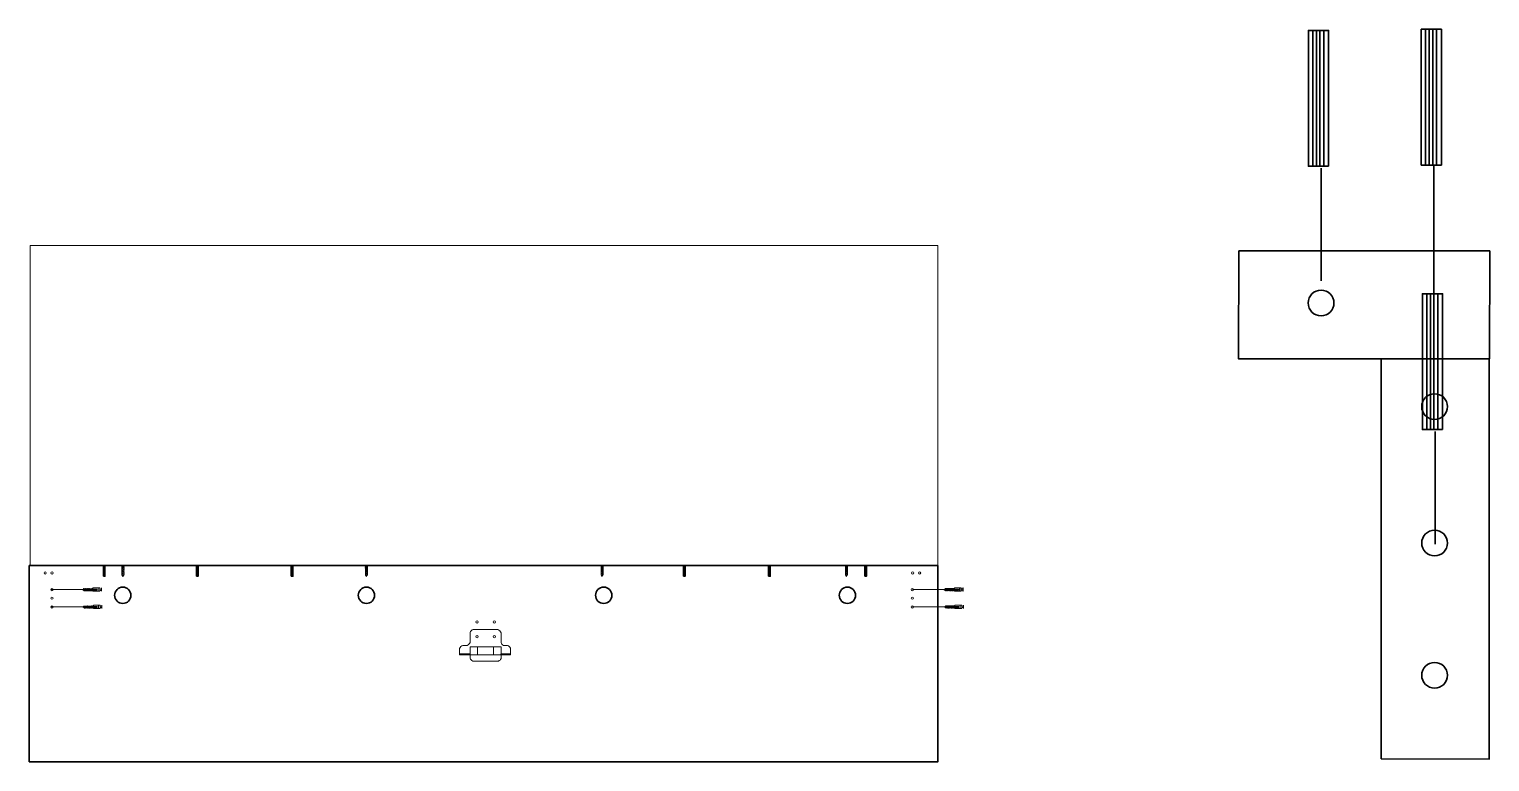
# Model space of a CAD drawing. Header units: millimetres. Extents: x -65822 to 124962, y -17646 to 50330.
# Drawn here: x 5675 to 8504, y 15789 to 17208 of the extents above; entities that cross this region are included whole.
import ezdxf

# ---------------------------------------------------------------- set-up
doc = ezdxf.new("R2010")
doc.units = ezdxf.units.MM
doc.header["$MEASUREMENT"] = 0
doc.layers.add('Arredi', color=1, linetype='Continuous', lineweight=30)
doc.layers.add('Dettagli', color=210, linetype='Continuous', lineweight=20)

msp = doc.modelspace()

# ---------------------------------------------------------------- linework, layer by layer
at = {"layer": 'Arredi', "color": 0}
for p, q in [((8152.328, 17205.943), (8152.328, 16942.631)), ((8160.875, 17205.943), (8160.875, 16942.631)), ((8168.023, 17205.943), (8168.023, 16942.631)), ((8174.707, 17205.943), (8174.707, 16942.631)), ((8182.006, 17205.943), (8182.006, 16942.631)), ((8191.378, 17205.943), (8191.378, 16942.631)), ((8370.826, 17208.229), (8370.826, 16944.917)), ((8379.373, 17208.229), (8379.373, 16944.917)), ((8386.522, 17208.229), (8386.522, 16944.917)), ((8393.205, 17208.229), (8393.205, 16944.917)), ((8400.504, 17208.229), (8400.504, 16944.917)), ((8409.876, 17208.229), (8409.876, 16944.917)), ((8395.363, 16944.917), (8395.363, 16647.024)), ((8176.864, 16939.183), (8176.864, 16720.608)), ((8017.166, 16569.638), (8017.887, 16778.862)), ((8373.222, 16695.868), (8373.222, 16432.556)), ((8381.769, 16695.868), (8381.769, 16432.556)), ((8388.917, 16695.868), (8388.917, 16432.556)), ((8395.601, 16695.868), (8395.601, 16432.556)), ((8402.9, 16695.868), (8402.9, 16432.556)), ((8412.272, 16695.868), (8412.272, 16432.556)), ((8397.758, 16429.108), (8397.758, 16210.533)), ((5818.461, 16168.99), (5818.461, 16148.501)), ((5819.19, 16168.99), (5819.19, 16148.501)), ((5819.758, 16168.99), (5819.758, 16148.501)), ((5820.278, 16168.99), (5820.278, 16148.501)), ((5820.835, 16168.99), (5820.835, 16148.501)), ((5821.5, 16168.99), (5821.5, 16148.501)), ((5999.041, 16168.99), (5999.041, 16148.501)), ((5999.77, 16168.99), (5999.77, 16148.501)), ((6000.338, 16168.99), (6000.338, 16148.501)), ((6000.858, 16168.99), (6000.858, 16148.501)), ((6001.414, 16168.99), (6001.414, 16148.501)), ((6002.079, 16168.99), (6002.079, 16148.501)), ((6182.487, 16168.99), (6182.487, 16148.501)), ((6183.216, 16168.99), (6183.216, 16148.501)), ((6183.784, 16168.99), (6183.784, 16148.501)), ((6184.304, 16168.99), (6184.304, 16148.501)), ((6184.86, 16168.99), (6184.86, 16148.501)), ((6185.525, 16168.99), (6185.525, 16148.501)), ((6942.117, 16168.99), (6942.117, 16148.501)), ((6942.846, 16168.99), (6942.846, 16148.501)), ((6943.414, 16168.99), (6943.414, 16148.501)), ((6943.934, 16168.99), (6943.934, 16148.501)), ((6944.491, 16168.99), (6944.491, 16148.501)), ((6945.156, 16168.99), (6945.156, 16148.501)), ((7106.932, 16168.99), (7106.932, 16148.501)), ((7107.661, 16168.99), (7107.661, 16148.501)), ((7108.229, 16168.99), (7108.229, 16148.501)), ((7108.749, 16168.99), (7108.749, 16148.501)), ((7109.306, 16168.99), (7109.306, 16148.501)), ((7109.971, 16168.99), (7109.971, 16148.501)), ((7293.232, 16168.99), (7293.232, 16148.501)), ((7293.961, 16168.99), (7293.961, 16148.501)), ((7294.529, 16168.99), (7294.529, 16148.501)), ((7295.049, 16168.99), (7295.049, 16148.501)), ((7295.605, 16168.99), (7295.605, 16148.501)), ((7296.271, 16168.99), (7296.271, 16148.501))]:
    msp.add_line(p, q, dxfattribs=at)
for points in [[(8191.378, 16942.631), (8191.378, 17205.943), (8152.328, 17205.943), (8152.328, 16942.631)], [(8409.876, 16944.917), (8409.876, 17208.229), (8370.826, 17208.229), (8370.826, 16944.917)], [(8017.887, 16778.862), (8503.651, 16778.862), (8502.931, 16569.638), (8017.166, 16569.638)], [(8412.272, 16432.556), (8412.272, 16695.868), (8373.222, 16695.868), (8373.222, 16432.556)], [(8502.708, 16568.901), (8502.708, 15794.089), (8293.484, 15794.81), (8293.484, 16569.621)], [(5674.882, 16168.99), (7434.882, 16168.99), (7434.882, 15788.99), (5674.882, 15788.99)], [(5818.461, 16148.501), (5818.461, 16168.99), (5821.5, 16168.99), (5821.5, 16148.501)], [(5999.041, 16148.501), (5999.041, 16168.99), (6002.079, 16168.99), (6002.079, 16148.501)], [(6182.487, 16148.501), (6182.487, 16168.99), (6185.525, 16168.99), (6185.525, 16148.501)], [(6942.117, 16148.501), (6942.117, 16168.99), (6945.156, 16168.99), (6945.156, 16148.501)], [(7106.932, 16148.501), (7106.932, 16168.99), (7109.971, 16168.99), (7109.971, 16148.501)], [(7293.232, 16148.501), (7293.232, 16168.99), (7296.271, 16168.99), (7296.271, 16148.501)]]:
    msp.add_lwpolyline(points, close=True, dxfattribs=at)
for centre, radius in [((8176.864, 16677.813), 24.942), ((8396.775, 16477.011), 24.942), ((8396.775, 16212.806), 24.942), ((5856.124, 16111.52), 15.787), ((6328.078, 16111.52), 15.787), ((6787.61, 16111.52), 15.787), ((7259.564, 16111.52), 15.787), ((8396.775, 15956.528), 24.942)]:
    msp.add_circle(centre, radius, dxfattribs=at)
at = {"layer": 'Dettagli', "color": 0, "linetype": 'Continuous'}
for p, q in [((5854.203, 16166.309), (5854.203, 16166.755)), ((5854.203, 16164.026), (5854.203, 16164.458)), ((5854.203, 16161.901), (5854.203, 16162.332)), ((5854.203, 16159.468), (5854.203, 16159.904)), ((5854.203, 16157.334), (5854.203, 16157.75)), ((5854.203, 16154.894), (5854.203, 16155.314)), ((5854.203, 16152.837), (5854.203, 16153.239)), ((5858.51, 16167.841), (5858.51, 16168.369)), ((5858.51, 16165.184), (5858.51, 16165.872)), ((5858.51, 16163.037), (5858.51, 16163.722)), ((5858.51, 16160.721), (5858.51, 16161.419)), ((5858.51, 16158.094), (5858.51, 16158.743)), ((5858.51, 16155.762), (5858.51, 16156.421)), ((5858.51, 16153.319), (5858.51, 16153.945)), ((6325.679, 16166.309), (6325.679, 16166.755)), ((6325.679, 16164.026), (6325.679, 16164.458)), ((6325.679, 16161.901), (6325.679, 16162.332)), ((6325.679, 16159.468), (6325.679, 16159.904)), ((6325.679, 16157.334), (6325.679, 16157.75)), ((6325.679, 16154.894), (6325.679, 16155.314)), ((6325.679, 16152.837), (6325.679, 16153.239)), ((6329.987, 16167.841), (6329.987, 16168.369)), ((6329.987, 16165.184), (6329.987, 16165.872)), ((6329.987, 16163.037), (6329.987, 16163.722)), ((6329.987, 16160.721), (6329.987, 16161.419)), ((6329.987, 16158.094), (6329.987, 16158.743)), ((6329.987, 16155.762), (6329.987, 16156.421)), ((6329.987, 16153.319), (6329.987, 16153.945)), ((6782.405, 16166.309), (6782.405, 16166.755)), ((6782.405, 16164.026), (6782.405, 16164.458)), ((6782.405, 16161.901), (6782.405, 16162.332)), ((6782.405, 16159.468), (6782.405, 16159.904)), ((6782.405, 16157.334), (6782.405, 16157.75)), ((6782.405, 16154.894), (6782.405, 16155.314)), ((6782.405, 16152.837), (6782.405, 16153.239)), ((6786.713, 16167.841), (6786.713, 16168.369)), ((6786.713, 16165.184), (6786.713, 16165.872)), ((6786.713, 16163.037), (6786.713, 16163.722)), ((6786.713, 16160.721), (6786.713, 16161.419)), ((6786.713, 16158.094), (6786.713, 16158.743)), ((6786.713, 16155.762), (6786.713, 16156.421)), ((6786.713, 16153.319), (6786.713, 16153.945)), ((7255.647, 16166.309), (7255.647, 16166.755)), ((7255.647, 16164.026), (7255.647, 16164.458)), ((7255.647, 16161.901), (7255.647, 16162.332)), ((7255.647, 16159.468), (7255.647, 16159.904)), ((7255.647, 16157.334), (7255.647, 16157.75)), ((7255.647, 16154.894), (7255.647, 16155.314)), ((7255.647, 16152.837), (7255.647, 16153.239)), ((7259.954, 16167.841), (7259.954, 16168.369)), ((7259.954, 16165.184), (7259.954, 16165.872)), ((7259.954, 16163.037), (7259.954, 16163.722)), ((7259.954, 16160.721), (7259.954, 16161.419)), ((7259.954, 16158.094), (7259.954, 16158.743)), ((7259.954, 16155.762), (7259.954, 16156.421)), ((7259.954, 16153.319), (7259.954, 16153.945)), ((7260.344, 16168.369), (7260.344, 16168.369)), ((5780.271, 16124.577), (5780.679, 16124.577)), ((5781.192, 16124.349), (5780.534, 16124.001)), ((5782.718, 16124.577), (5783.12, 16124.577)), ((5784.775, 16124.577), (5785.196, 16124.577)), ((5787.215, 16124.577), (5787.631, 16124.577)), ((5789.349, 16124.577), (5789.785, 16124.577)), ((5791.782, 16124.577), (5792.213, 16124.577)), ((5793.907, 16124.577), (5794.34, 16124.577)), ((5796.19, 16124.577), (5796.636, 16124.577)), ((5854.203, 16150.39), (5854.203, 16150.798)), ((5854.432, 16151.311), (5854.779, 16150.653)), ((5855.036, 16150.165), (5856.23, 16147.904)), ((5856.23, 16147.904), (5857.85, 16150.577)), ((5858.51, 16150.977), (5858.51, 16151.611)), ((6325.679, 16150.39), (6325.679, 16150.798)), ((6325.908, 16151.311), (6326.255, 16150.653)), ((6326.513, 16150.165), (6327.706, 16147.904)), ((6327.706, 16147.904), (6329.326, 16150.577)), ((6329.987, 16150.977), (6329.987, 16151.611)), ((6782.405, 16150.39), (6782.405, 16150.798)), ((6782.634, 16151.311), (6782.981, 16150.653)), ((6783.239, 16150.165), (6784.432, 16147.904)), ((6784.432, 16147.904), (6786.052, 16150.577)), ((6786.713, 16150.977), (6786.713, 16151.611)), ((7255.647, 16150.39), (7255.647, 16150.798)), ((7255.875, 16151.311), (7256.223, 16150.653)), ((7256.48, 16150.165), (7257.674, 16147.904)), ((7257.674, 16147.904), (7259.294, 16150.577)), ((7259.954, 16150.977), (7259.954, 16151.611)), ((7448.936, 16124.667), (7449.344, 16124.667)), ((7449.856, 16124.438), (7449.199, 16124.091)), ((7451.382, 16124.667), (7451.785, 16124.667)), ((7453.44, 16124.667), (7453.86, 16124.667)), ((7455.88, 16124.667), (7456.296, 16124.667)), ((7458.014, 16124.667), (7458.45, 16124.667)), ((7460.447, 16124.667), (7460.878, 16124.667)), ((7462.572, 16124.667), (7463.004, 16124.667)), ((7464.854, 16124.667), (7465.3, 16124.667)), ((5780.046, 16123.744), (5777.785, 16122.55)), ((5777.785, 16122.55), (5780.458, 16120.93)), ((5780.858, 16120.27), (5781.492, 16120.27)), ((5783.2, 16120.27), (5783.827, 16120.27)), ((5785.643, 16120.27), (5786.302, 16120.27)), ((5787.976, 16120.27), (5788.624, 16120.27)), ((5790.602, 16120.27), (5791.3, 16120.27)), ((5792.918, 16120.27), (5793.604, 16120.27)), ((5795.065, 16120.27), (5795.753, 16120.27)), ((5797.722, 16120.27), (5798.25, 16120.27)), ((5798.25, 16119.88), (5798.25, 16119.88)), ((7448.711, 16123.834), (7446.45, 16122.64)), ((7446.45, 16122.64), (7449.123, 16121.02)), ((7449.522, 16120.36), (7450.157, 16120.36)), ((7451.865, 16120.36), (7452.491, 16120.36)), ((7454.308, 16120.36), (7454.966, 16120.36)), ((7456.64, 16120.36), (7457.289, 16120.36)), ((7459.267, 16120.36), (7459.965, 16120.36)), ((7461.583, 16120.36), (7462.268, 16120.36)), ((7463.73, 16120.36), (7464.418, 16120.36)), ((7466.387, 16120.36), (7466.915, 16120.36)), ((7466.915, 16119.97), (7466.914, 16119.97)), ((5780.91, 16090.198), (5778.649, 16089.004)), ((5778.649, 16089.004), (5781.322, 16087.384)), ((5781.135, 16091.031), (5781.543, 16091.031)), ((5782.056, 16090.802), (5781.398, 16090.455)), ((5781.722, 16086.724), (5782.356, 16086.724)), ((5783.582, 16091.031), (5783.984, 16091.031)), ((5784.064, 16086.724), (5784.69, 16086.724)), ((5785.639, 16091.031), (5786.059, 16091.031)), ((5786.507, 16086.724), (5787.166, 16086.724)), ((5788.079, 16091.031), (5788.495, 16091.031)), ((5788.839, 16086.724), (5789.488, 16086.724)), ((5790.213, 16091.031), (5790.649, 16091.031)), ((5791.466, 16086.724), (5792.164, 16086.724)), ((5792.646, 16091.031), (5793.077, 16091.031)), ((5793.782, 16086.724), (5794.467, 16086.724)), ((5794.771, 16091.031), (5795.203, 16091.031)), ((5795.929, 16086.724), (5796.617, 16086.724)), ((5797.054, 16091.031), (5797.5, 16091.031)), ((5798.586, 16086.724), (5799.114, 16086.724)), ((5799.114, 16086.334), (5799.114, 16086.334)), ((7449.575, 16090.288), (7447.314, 16089.094)), ((7447.314, 16089.094), (7449.987, 16087.474)), ((7449.8, 16091.121), (7450.207, 16091.121)), ((7450.72, 16090.892), (7450.063, 16090.545)), ((7450.386, 16086.814), (7451.021, 16086.814)), ((7452.246, 16091.121), (7452.649, 16091.121)), ((7452.729, 16086.814), (7453.355, 16086.814)), ((7454.304, 16091.121), (7454.724, 16091.121)), ((7455.172, 16086.814), (7455.83, 16086.814)), ((7456.744, 16091.121), (7457.159, 16091.121)), ((7457.504, 16086.814), (7458.153, 16086.814)), ((7458.878, 16091.121), (7459.314, 16091.121)), ((7460.131, 16086.814), (7460.829, 16086.814)), ((7461.31, 16091.121), (7461.742, 16091.121)), ((7462.447, 16086.814), (7463.132, 16086.814)), ((7463.436, 16091.121), (7463.868, 16091.121)), ((7464.594, 16086.814), (7465.281, 16086.814)), ((7465.718, 16091.121), (7466.164, 16091.121)), ((7467.251, 16086.814), (7467.779, 16086.814)), ((7467.779, 16086.424), (7467.778, 16086.424))]:
    msp.add_line(p, q, dxfattribs=at)
at = {"layer": 'Dettagli', "color": 0}
for p, q in [((5716.689, 16122.528), (5777.785, 16122.55)), ((7385.354, 16122.618), (7446.45, 16122.64)), ((5716.689, 16088.982), (5778.649, 16089.004)), ((7385.354, 16089.071), (7447.314, 16089.094))]:
    msp.add_line(p, q, dxfattribs=at)
for points in [[(5677.023, 16788.99), (5677.023, 16168.99), (7434.882, 16168.99), (7434.882, 16788.99)], [(6528.642, 15996.215), (6528.642, 16011.699), (6588.643, 16011.699), (6588.643, 15996.215)], [(6528.642, 15996.215), (6528.642, 16011.699), (6542.894, 16011.699), (6542.894, 15996.215)], [(6574.391, 15996.018), (6574.391, 16011.502), (6588.643, 16011.502), (6588.643, 15996.018)], [(6508.404, 15996.215), (6508.404, 15997.968), (6528.642, 15997.968), (6528.642, 15996.215)], [(6588.556, 15996.188), (6588.556, 15997.941), (6606.966, 15997.968), (6606.966, 15996.215)]]:
    msp.add_lwpolyline(points, close=True, dxfattribs=at)
at = {"layer": 'Dettagli', "color": 0, "linetype": 'Continuous'}
for points in [[(5854.432, 16166.729), (5854.432, 16168.369), (5858.294, 16168.369), (5858.294, 16168.304)], [(5854.432, 16164.418), (5854.432, 16166.273)], [(5854.432, 16162.291), (5854.432, 16163.975)], [(5854.432, 16159.868), (5854.432, 16161.849)], [(5854.432, 16157.691), (5854.432, 16159.421)], [(5854.432, 16155.261), (5854.432, 16157.265)], [(5854.432, 16153.167), (5854.432, 16154.83)], [(5854.432, 16151.311), (5854.432, 16152.752)], [(5858.294, 16167.606), (5858.294, 16165.65)], [(5858.294, 16164.988), (5858.294, 16163.503)], [(5858.294, 16162.843), (5858.294, 16161.186)], [(5858.294, 16160.516), (5858.294, 16158.562)], [(5858.294, 16157.933), (5858.294, 16156.229)], [(5858.294, 16155.592), (5858.294, 16153.789)], [(5858.294, 16153.179), (5858.294, 16151.445)], [(6325.908, 16166.729), (6325.908, 16168.369), (6329.771, 16168.369), (6329.771, 16168.304)], [(6325.908, 16164.418), (6325.908, 16166.273)], [(6325.908, 16162.291), (6325.908, 16163.975)], [(6325.908, 16159.868), (6325.908, 16161.849)], [(6325.908, 16157.691), (6325.908, 16159.421)], [(6325.908, 16155.261), (6325.908, 16157.265)], [(6325.908, 16153.167), (6325.908, 16154.83)], [(6325.908, 16151.311), (6325.908, 16152.752)], [(6329.771, 16167.606), (6329.771, 16165.65)], [(6329.771, 16164.988), (6329.771, 16163.503)], [(6329.771, 16162.843), (6329.771, 16161.186)], [(6329.771, 16160.516), (6329.771, 16158.562)], [(6329.771, 16157.933), (6329.771, 16156.229)], [(6329.771, 16155.592), (6329.771, 16153.789)], [(6329.771, 16153.179), (6329.771, 16151.445)], [(6782.634, 16166.729), (6782.634, 16168.369), (6786.497, 16168.369), (6786.497, 16168.304)], [(6782.634, 16164.418), (6782.634, 16166.273)], [(6782.634, 16162.291), (6782.634, 16163.975)], [(6782.634, 16159.868), (6782.634, 16161.849)], [(6782.634, 16157.691), (6782.634, 16159.421)], [(6782.634, 16155.261), (6782.634, 16157.265)], [(6782.634, 16153.167), (6782.634, 16154.83)], [(6782.634, 16151.311), (6782.634, 16152.752)], [(6786.497, 16167.606), (6786.497, 16165.65)], [(6786.497, 16164.988), (6786.497, 16163.503)], [(6786.497, 16162.843), (6786.497, 16161.186)], [(6786.497, 16160.516), (6786.497, 16158.562)], [(6786.497, 16157.933), (6786.497, 16156.229)], [(6786.497, 16155.592), (6786.497, 16153.789)], [(6786.497, 16153.179), (6786.497, 16151.445)], [(7255.875, 16166.729), (7255.875, 16168.369), (7259.738, 16168.369), (7259.738, 16168.304)], [(7255.875, 16164.418), (7255.875, 16166.273)], [(7255.875, 16162.291), (7255.875, 16163.975)], [(7255.875, 16159.868), (7255.875, 16161.849)], [(7255.875, 16157.691), (7255.875, 16159.421)], [(7255.875, 16155.261), (7255.875, 16157.265)], [(7255.875, 16153.167), (7255.875, 16154.83)], [(7255.875, 16151.311), (7255.875, 16152.752)], [(7259.738, 16167.606), (7259.738, 16165.65)], [(7259.738, 16164.988), (7259.738, 16163.503)], [(7259.738, 16162.843), (7259.738, 16161.186)], [(7259.738, 16160.516), (7259.738, 16158.562)], [(7259.738, 16157.933), (7259.738, 16156.229)], [(7259.738, 16155.592), (7259.738, 16153.789)], [(7259.738, 16153.179), (7259.738, 16151.445)], [(5781.192, 16124.349), (5782.633, 16124.349)], [(5783.048, 16124.349), (5784.711, 16124.349)], [(5785.142, 16124.349), (5787.146, 16124.349)], [(5787.573, 16124.349), (5789.302, 16124.349)], [(5789.749, 16124.349), (5791.73, 16124.349)], [(5792.172, 16124.349), (5793.856, 16124.349)], [(5794.299, 16124.349), (5796.154, 16124.349)], [(5796.611, 16124.349), (5798.25, 16124.349), (5798.25, 16120.486), (5798.185, 16120.486)], [(5807.3, 16119.445), (5798.25, 16119.445), (5798.25, 16125.704), (5807.3, 16125.704)], [(5807.553, 16125.704), (5811.445, 16125.704), (5811.445, 16119.445), (5807.553, 16119.445)], [(7449.856, 16124.438), (7451.298, 16124.438)], [(7451.712, 16124.438), (7453.375, 16124.438)], [(7453.807, 16124.438), (7455.81, 16124.438)], [(7456.237, 16124.438), (7457.967, 16124.438)], [(7458.414, 16124.438), (7460.395, 16124.438)], [(7460.837, 16124.438), (7462.521, 16124.438)], [(7462.964, 16124.438), (7464.819, 16124.438)], [(7465.275, 16124.438), (7466.915, 16124.438), (7466.915, 16120.575), (7466.85, 16120.575)], [(7475.965, 16119.534), (7466.915, 16119.534), (7466.915, 16125.794), (7475.965, 16125.794)], [(7476.217, 16125.794), (7480.11, 16125.794), (7480.11, 16119.534), (7476.217, 16119.534)], [(5783.061, 16120.486), (5781.327, 16120.486)], [(5785.473, 16120.486), (5783.67, 16120.486)], [(5787.814, 16120.486), (5786.111, 16120.486)], [(5790.397, 16120.486), (5788.443, 16120.486)], [(5792.724, 16120.486), (5791.067, 16120.486)], [(5794.869, 16120.486), (5793.384, 16120.486)], [(5797.487, 16120.486), (5795.531, 16120.486)], [(7451.725, 16120.575), (7449.991, 16120.575)], [(7454.138, 16120.575), (7452.334, 16120.575)], [(7456.479, 16120.575), (7454.775, 16120.575)], [(7459.061, 16120.575), (7457.108, 16120.575)], [(7461.389, 16120.575), (7459.732, 16120.575)], [(7463.534, 16120.575), (7462.049, 16120.575)], [(7466.152, 16120.575), (7464.196, 16120.575)], [(5782.056, 16090.802), (5783.497, 16090.802)], [(5783.924, 16086.94), (5782.19, 16086.94)], [(5783.912, 16090.802), (5785.575, 16090.802)], [(5786.337, 16086.94), (5784.533, 16086.94)], [(5786.006, 16090.802), (5788.01, 16090.802)], [(5788.678, 16086.94), (5786.974, 16086.94)], [(5788.436, 16090.802), (5790.166, 16090.802)], [(5791.261, 16086.94), (5789.307, 16086.94)], [(5790.613, 16090.802), (5792.594, 16090.802)], [(5793.588, 16086.94), (5791.931, 16086.94)], [(5793.036, 16090.802), (5794.72, 16090.802)], [(5795.733, 16086.94), (5794.248, 16086.94)], [(5795.163, 16090.802), (5797.018, 16090.802)], [(5798.351, 16086.94), (5796.395, 16086.94)], [(5797.474, 16090.802), (5799.114, 16090.802), (5799.114, 16086.94), (5799.049, 16086.94)], [(5808.164, 16085.898), (5799.114, 16085.898), (5799.114, 16092.158), (5808.164, 16092.158)], [(5808.416, 16092.158), (5812.309, 16092.158), (5812.309, 16085.898), (5808.416, 16085.898)], [(7450.72, 16090.892), (7452.162, 16090.892)], [(7452.589, 16087.029), (7450.855, 16087.029)], [(7452.576, 16090.892), (7454.239, 16090.892)], [(7455.001, 16087.029), (7453.198, 16087.029)], [(7454.671, 16090.892), (7456.674, 16090.892)], [(7457.343, 16087.029), (7455.639, 16087.029)], [(7457.101, 16090.892), (7458.831, 16090.892)], [(7459.925, 16087.029), (7457.972, 16087.029)], [(7459.277, 16090.892), (7461.258, 16090.892)], [(7462.252, 16087.029), (7460.596, 16087.029)], [(7461.701, 16090.892), (7463.385, 16090.892)], [(7464.398, 16087.029), (7462.912, 16087.029)], [(7463.828, 16090.892), (7465.683, 16090.892)], [(7467.016, 16087.029), (7465.059, 16087.029)], [(7466.139, 16090.892), (7467.779, 16090.892), (7467.779, 16087.029), (7467.714, 16087.029)], [(7476.829, 16085.988), (7467.779, 16085.988), (7467.779, 16092.248), (7476.829, 16092.248)], [(7477.081, 16092.248), (7480.973, 16092.248), (7480.973, 16085.988), (7477.081, 16085.988)]]:
    msp.add_lwpolyline(points, dxfattribs=at)
for points in [[(5808.25, 16125.704), (5808.25, 16119.445), (5808.522, 16119.445), (5808.522, 16125.704)], [(5814.647, 16125.704), (5814.647, 16119.445), (5814.882, 16119.445), (5814.882, 16125.704)], [(7476.915, 16125.794), (7476.915, 16119.534), (7477.187, 16119.534), (7477.187, 16125.794)], [(7483.312, 16125.794), (7483.312, 16119.534), (7483.547, 16119.534), (7483.547, 16125.794)], [(5798.25, 16123.392), (5798.25, 16121.418), (5805.936, 16121.418), (5805.936, 16123.392)], [(5811.445, 16121.151), (5811.445, 16123.736), (5814.647, 16123.736), (5814.647, 16121.151)], [(7466.915, 16123.482), (7466.915, 16121.507), (7474.6, 16121.507), (7474.6, 16123.482)], [(7480.11, 16121.24), (7480.11, 16123.826), (7483.312, 16123.826), (7483.312, 16121.24)], [(5799.114, 16089.846), (5799.114, 16087.872), (5806.799, 16087.872), (5806.799, 16089.846)], [(5809.114, 16092.158), (5809.114, 16085.898), (5809.386, 16085.898), (5809.386, 16092.158)], [(5812.309, 16087.604), (5812.309, 16090.19), (5815.511, 16090.19), (5815.511, 16087.604)], [(5815.511, 16092.158), (5815.511, 16085.898), (5815.746, 16085.898), (5815.746, 16092.158)], [(7467.779, 16089.936), (7467.779, 16087.961), (7475.464, 16087.961), (7475.464, 16089.936)], [(7477.778, 16092.248), (7477.778, 16085.988), (7478.051, 16085.988), (7478.051, 16092.248)], [(7480.973, 16087.694), (7480.973, 16090.28), (7484.176, 16090.28), (7484.176, 16087.694)], [(7484.176, 16092.248), (7484.176, 16085.988), (7484.411, 16085.988), (7484.411, 16092.248)]]:
    msp.add_lwpolyline(points, close=True, dxfattribs=at)
at = {"layer": 'Dettagli', "color": 0}
for points in [[(6528.642, 16039.348), (6528.642, 16019.93)], [(6582.543, 16045.207), (6534.609, 16045.207)], [(6523.277, 16014.554), (6514.945, 16014.554)], [(6588.643, 16020.034), (6588.643, 16038.896)], [(6601.345, 16014.554), (6593.385, 16014.574)], [(6508.404, 16008.593), (6508.404, 15996.215), (6606.966, 15996.215), (6606.966, 16009.317)], [(6528.642, 15996.215), (6528.642, 15989.693)], [(6533.759, 15984.139), (6583.811, 15984.139)], [(6588.643, 15988.931), (6588.643, 15996.215)]]:
    msp.add_lwpolyline(points, dxfattribs=at)
for centre in [(5705.792, 16154.929), (5719.115, 16154.929), (7385.856, 16154.929), (7399.179, 16154.929), (5718.922, 16122.529), (7385.512, 16122.529), (5718.922, 16105.995), (7385.512, 16105.995), (5718.922, 16088.983), (7385.512, 16088.983), (6542.358, 16059.935), (6575.904, 16059.935), (6542.358, 16031.21), (6575.904, 16031.21)]:
    msp.add_circle(centre, 2.233, dxfattribs=at)
at = {"layer": 'Dettagli', "color": 0, "linetype": 'Continuous'}
for centre, start, end in [((5854.818, 16171.306), 262.29562, 320.25391), ((5855.021, 16170.827), 259.731763, 319.437145), ((5855.111, 16168.96), 258.59175, 317.744307), ((5855.314, 16168.482), 255.995783, 314.103487), ((5855.129, 16166.83), 258.361488, 317.409854), ((5855.332, 16166.352), 255.763133, 313.790117), ((5855.034, 16164.421), 259.568168, 319.190284), ((5855.237, 16163.942), 256.98181, 315.454157), ((5855.452, 16162.169), 254.21762, 311.756437), ((5855.655, 16161.691), 251.567988, 308.445553), ((5855.357, 16159.759), 255.444744, 313.364423), ((5855.56, 16159.281), 252.811975, 309.974111), ((5855.703, 16157.58), 250.936067, 307.685501), ((5855.906, 16157.102), 248.233937, 304.550471), ((6326.295, 16171.306), 262.29562, 320.25391), ((6326.498, 16170.827), 259.731763, 319.437145), ((6326.587, 16168.96), 258.59175, 317.744307), ((6326.79, 16168.482), 255.995783, 314.103487), ((6326.606, 16166.83), 258.361488, 317.409854), ((6326.809, 16166.352), 255.763133, 313.790117), ((6326.511, 16164.421), 259.568168, 319.190284), ((6326.714, 16163.942), 256.98181, 315.454157), ((6326.928, 16162.169), 254.21762, 311.756437), ((6327.131, 16161.691), 251.567988, 308.445553), ((6326.833, 16159.759), 255.444744, 313.364423), ((6327.036, 16159.281), 252.811975, 309.974111), ((6327.179, 16157.58), 250.936067, 307.685501), ((6327.382, 16157.102), 248.233937, 304.550471), ((6783.021, 16171.306), 262.29562, 320.25391), ((6783.224, 16170.827), 259.731763, 319.437145), ((6783.313, 16168.96), 258.59175, 317.744307), ((6783.516, 16168.482), 255.995783, 314.103487), ((6783.332, 16166.83), 258.361488, 317.409854), ((6783.534, 16166.352), 255.763133, 313.790117), ((6783.237, 16164.421), 259.568168, 319.190284), ((6783.44, 16163.942), 256.98181, 315.454157), ((6783.654, 16162.169), 254.21762, 311.756437), ((6783.857, 16161.691), 251.567988, 308.445553), ((6783.559, 16159.759), 255.444744, 313.364423), ((6783.762, 16159.281), 252.811975, 309.974111), ((6783.905, 16157.58), 250.936067, 307.685501), ((6784.108, 16157.102), 248.233937, 304.550471), ((7256.262, 16171.306), 262.29562, 320.25391), ((7256.465, 16170.827), 259.731763, 319.437145), ((7256.555, 16168.96), 258.59175, 317.744307), ((7256.758, 16168.482), 255.995783, 314.103487), ((7256.573, 16166.83), 258.361488, 317.409854), ((7256.776, 16166.352), 255.763133, 313.790117), ((7256.478, 16164.421), 259.568168, 319.190284), ((7256.681, 16163.942), 256.98181, 315.454157), ((7256.896, 16162.169), 254.21762, 311.756437), ((7257.099, 16161.691), 251.567988, 308.445553), ((7256.801, 16159.759), 255.444744, 313.364423), ((7257.004, 16159.281), 252.811975, 309.974111), ((7257.147, 16157.58), 250.936067, 307.685501), ((7257.349, 16157.102), 248.233937, 304.550471), ((5784.573, 16122.969), 159.503689, 216.001238), ((5785.051, 16123.172), 162.184537, 219.197652), ((5786.983, 16122.875), 158.233937, 214.550471), ((5787.461, 16123.077), 160.936067, 217.685501), ((5789.163, 16123.22), 162.811975, 219.974111), ((5789.641, 16123.423), 165.444744, 223.364423), ((5791.572, 16123.125), 161.567988, 218.445553), ((5792.05, 16123.328), 164.21762, 221.756437), ((5793.824, 16123.543), 166.98181, 225.454157), ((5794.302, 16123.746), 169.568168, 229.190284), ((5796.233, 16123.448), 165.763133, 223.790117), ((5796.711, 16123.651), 168.361488, 227.409854), ((5798.363, 16123.466), 165.995783, 224.103487), ((5798.841, 16123.669), 168.59175, 227.744307), ((5800.709, 16123.759), 169.731763, 229.437145), ((5801.187, 16123.962), 172.29562, 230.25391), ((5855.608, 16155.17), 252.184537, 309.197652), ((5855.811, 16154.692), 249.503689, 306.001238), ((6327.084, 16155.17), 252.184537, 309.197652), ((6327.287, 16154.692), 249.503689, 306.001238), ((6783.81, 16155.17), 252.184537, 309.197652), ((6784.013, 16154.692), 249.503689, 306.001238), ((7257.052, 16155.17), 252.184537, 309.197652), ((7257.255, 16154.692), 249.503689, 306.001238), ((7453.238, 16123.059), 159.503689, 216.001238), ((7453.716, 16123.262), 162.184537, 219.197652), ((7455.647, 16122.964), 158.233937, 214.550471), ((7456.126, 16123.167), 160.936067, 217.685501), ((7457.827, 16123.31), 162.811975, 219.974111), ((7458.305, 16123.513), 165.444744, 223.364423), ((7460.237, 16123.215), 161.567988, 218.445553), ((7460.715, 16123.418), 164.21762, 221.756437), ((7462.488, 16123.633), 166.98181, 225.454157), ((7462.966, 16123.836), 169.568168, 229.190284), ((7464.898, 16123.538), 165.763133, 223.790117), ((7465.376, 16123.741), 168.361488, 227.409854), ((7467.028, 16123.556), 165.995783, 224.103487), ((7467.506, 16123.759), 168.59175, 227.744307), ((7469.373, 16123.849), 169.731763, 229.437145), ((7469.851, 16124.052), 172.29562, 230.25391), ((5785.437, 16089.423), 159.503689, 216.001238), ((5785.915, 16089.626), 162.184537, 219.197652), ((5787.847, 16089.328), 158.233937, 214.550471), ((5788.325, 16089.531), 160.936067, 217.685501), ((5790.026, 16089.674), 162.811975, 219.974111), ((5790.504, 16089.877), 165.444744, 223.364423), ((5792.436, 16089.579), 161.567988, 218.445553), ((5792.914, 16089.782), 164.21762, 221.756437), ((5794.687, 16089.997), 166.98181, 225.454157), ((5795.165, 16090.2), 169.568168, 229.190284), ((5797.097, 16089.902), 165.763133, 223.790117), ((5797.575, 16090.105), 168.361488, 227.409854), ((5799.227, 16089.92), 165.995783, 224.103487), ((5799.705, 16090.123), 168.59175, 227.744307), ((5801.572, 16090.213), 169.731763, 229.437145), ((5802.05, 16090.416), 172.29562, 230.25391), ((7454.101, 16089.513), 159.503689, 216.001238), ((7454.58, 16089.716), 162.184537, 219.197652), ((7456.511, 16089.418), 158.233937, 214.550471), ((7456.989, 16089.621), 160.936067, 217.685501), ((7458.691, 16089.764), 162.811975, 219.974111), ((7459.169, 16089.967), 165.444744, 223.364423), ((7461.101, 16089.669), 161.567988, 218.445553), ((7461.579, 16089.872), 164.21762, 221.756437), ((7463.352, 16090.087), 166.98181, 225.454157), ((7463.83, 16090.29), 169.568168, 229.190284), ((7465.762, 16089.992), 165.763133, 223.790117), ((7466.24, 16090.195), 168.361488, 227.409854), ((7467.892, 16090.01), 165.995783, 224.103487), ((7468.37, 16090.213), 168.59175, 227.744307), ((7470.237, 16090.302), 169.731763, 229.437145), ((7470.715, 16090.505), 172.29562, 230.25391)]:
    msp.add_arc(centre, 4.592, start, end, dxfattribs=at)
at = {"layer": 'Dettagli', "color": 0}
for centre, start, end in [((6537.234, 16036.566), 106.896185, 162.058804), ((6579.918, 16036.566), 14.950753, 73.103815), ((6516.978, 16005.755), 103.006519, 161.684044), ((6520.16, 16023.031), 290.187872, 339.920148), ((6597.262, 16022.731), 197.377088, 244.574272), ((6597.262, 16022.731), 295.129289, 295.818847), ((6598.583, 16005.956), 21.845066, 73.18794), ((6537.234, 15992.475), 197.941196, 247.37201), ((6580.336, 15992.475), 292.62799, 336.899037), ((6580.336, 15992.475), 23.100963, 24.464834)]:
    msp.add_arc(centre, 9.031, start, end, dxfattribs=at)

doc.saveas('drawing.dxf')
